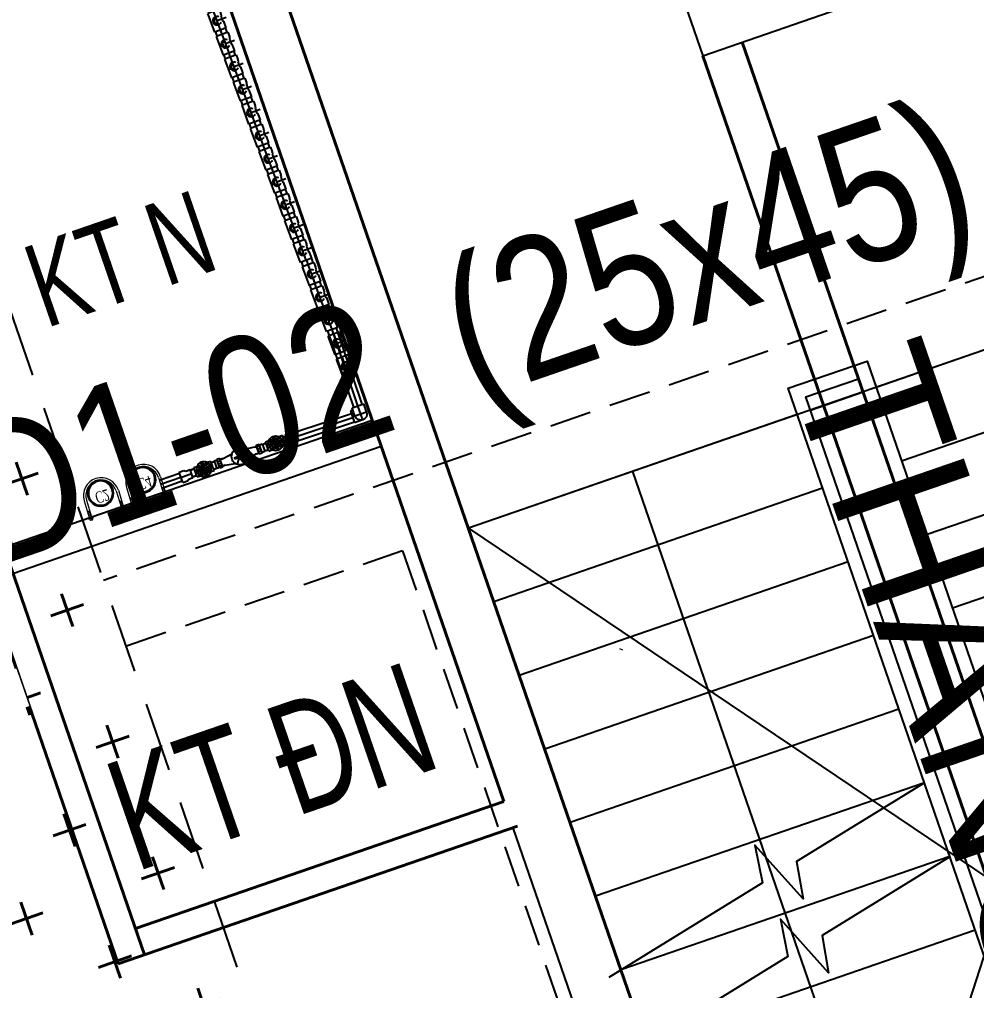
# Model space of a CAD drawing. Header units: millimetres. Extents: x -1534340 to 1713810, y -1348191 to 1114081.
# Drawn here: x 1256774 to 1260213, y -311525 to -308035 of the extents above; entities that cross this region are included whole.
import ezdxf
from ezdxf.enums import TextEntityAlignment as Align

# ---------------------------------------------------------------- set-up
doc = ezdxf.new("R2010")
doc.units = ezdxf.units.MM
doc.header["$LTSCALE"] = 100
doc.set_wipeout_variables(frame=1)
for name, pattern in [('DASHED', [4.5, 3, -1.5]), ('HIDDEN', [0.375, 0.25, -0.125]), ('Xref.Asix of Basement B2$0$HIDDEN', [0.375, 0.25, -0.125])]:
    doc.linetypes.add(name, pattern=pattern)
for name, color, linetype, lineweight in [('0-Hatch', 250, 'Continuous', 40), ('00-N-GHI CHU', 150, 'Continuous', 9), ('1.Tuong', 251, 'Continuous', 35), ('ccu12-Tencaukien', 9, 'Continuous', 15), ('CUA', 37, 'Continuous', 13), ('KT-Net cat', 1, 'Continuous', 40)]:
    doc.layers.add(name, color=color, linetype=linetype, lineweight=lineweight)
for name, color, linetype in [('0-khuat', 3, 'HIDDEN'), ('1-CAPLANH', 30, 'Continuous'), ('ccu11-Khuat', 9, 'DASHED'), ('ccu12-Manh', 8, 'Continuous'), ('ccu12-Text', 31, 'Continuous'), ('ccu12-Thay', 7, 'Continuous'), ('KT-Kich thuoc', 9, 'Continuous'), ('KT-KT', 1, 'Continuous'), ('KT-Text', 7, 'Continuous'), ('NU-1CAP LANH', 4, 'Continuous'), ('ONG', 1, 'Continuous'), ('PAD', 2, 'Continuous'), ('Sao hoa', 3, 'Continuous'), ('THAY', 8, 'Continuous'), ('Xref_ST_MBDV Cot vach 30.7.2022$0$A-FLOR-STRS-ARROW', 8, 'Continuous'), ('Xref_ST_MBDV Cot vach 30.7.2022$0$IDEA - dim', 251, 'Continuous'), ('Xref_ST_MBDV Cot vach 30.7.2022$0$KT-Net cot vach', 6, 'Continuous'), ('Xref_ST_MBDV Cot vach 30.7.2022$0$KT-Net manh', 139, 'Continuous'), ('Xref_ST_MBDV Cot vach 30.7.2022$0$KT-Thay', 7, 'Continuous')]:
    doc.layers.add(name, color=color, linetype=linetype)
doc.layers.add('Xref.Asix of Basement B2$0$KT-Chi gioi XD', color=7, linetype='Xref.Asix of Basement B2$0$HIDDEN', true_color=0x0066cc)
doc.styles.add('Arial', font='arial.ttf', dxfattribs={"width": 0.7})
doc.styles.add('Arial Narrow', font='ARIALN.TTF')
doc.styles.add('AVANT', font='vntimeh.shx')
doc.styles.add('Xref_ST_MBDV Cot vach 30.7.2022$0$Arial', font='arial.ttf', dxfattribs={"width": 0.7})

# ---------------------------------------------------------------- blocks, each defined once
blk = doc.blocks.new('MBKC-T1-PN')
at = {"layer": '0-Hatch', "ltscale": 2}
h = blk.add_hatch(dxfattribs=at)
h.set_pattern_fill('CROSS', color=256, scale=1000, angle=109.0471379540037, style=0)
h.set_pattern_definition([(109.0471379540036, (4055636.089763712, -6944877.891774093), (-317.899085197144, 154.726118127545), [125, -375]), (199.0471379540037, (4055674.771293243, -6944798.417002794), (-154.7261181275451, -317.899085197144), [125, -375])])
h.paths.add_polyline_path([(19557.7795266863, -4250.088351965416), (23343.39233214781, -15214.9929806022), (26179.14355209609, -14235.95517818455), (22393.53074663435, -3271.05054954777)])
at = {"layer": '0-khuat', "ltscale": 10}
blk.add_lwpolyline([(26179.14355209609, -14235.95517818455), (22393.53074663435, -3271.05054954777), (19557.7795266863, -4250.088351965416), (23343.39233214781, -15214.9929806022)], close=True, dxfattribs=at)
at = {"layer": 'ccu11-Khuat', "ltscale": 0.5}
for points in [[(27802.54212090699, -6375.826874395309), (28350.80329097109, -7963.847559591115), (24475.61779189529, -9301.74810182507)], [(25549.71719465591, -9195.397475334059), (24557.20427542692, -9538.060703488474)], [(25549.71719467058, -9195.397475377016), (26763.72422445193, -12711.72943452204)]]:
    blk.add_lwpolyline(points, dxfattribs=at)
at = {"layer": 'ccu11-Khuat', "ltscale": 0.5, "elevation": -0.1248620286703281}
for points in [[(27965.71508797957, -6848.452077718975), (28350.80329097086, -7963.847559591115), (24475.61779189529, -9301.74810182507)], [(25549.71719465568, -9195.397475334059), (24557.20427542692, -9538.060703488474)], [(25549.71719467058, -9195.397475377016), (26763.7242244517, -12711.72943452204)]]:
    blk.add_lwpolyline(points, dxfattribs=at)
at = {"layer": 'ccu12-Manh', "ltscale": 0.5, "elevation": -0.1248620286703281}
for points in [[(27000.03682611533, -12630.1429509903), (28432.38977450714, -8200.160161252948)], [(25786.02979636868, -9113.81099178543), (29646.3968036666, -11716.49212065857)]]:
    blk.add_lwpolyline(points, dxfattribs=at)
at = {"layer": 'ccu12-Manh', "ltscale": 0.5}
for points in [[(27000.0368261151, -12630.1429509903), (28432.38977450738, -8200.160161252948)], [(25786.02979636844, -9113.81099178543), (29646.39680366637, -11716.49212065857)]]:
    blk.add_lwpolyline(points, dxfattribs=at)
at = {"layer": 'ccu12-Thay', "ltscale": 0.5, "elevation": -0.1248620286703281}
for points in [[(28432.38977450714, -8200.160161252948), (25786.02979631932, -9113.810991802486)], [(25786.02979631932, -9113.810991802486), (27000.03682611533, -12630.1429509903)]]:
    blk.add_lwpolyline(points, dxfattribs=at)
at = {"layer": 'ccu12-Thay', "ltscale": 0.5}
for points in [[(28432.38977450738, -8200.160161252948), (25786.02979631908, -9113.810991802486)], [(25786.02979631908, -9113.810991802486), (27000.0368261151, -12630.1429509903)]]:
    blk.add_lwpolyline(points, dxfattribs=at)
blk = doc.blocks.new('*U705')
at = {"layer": 'ccu12-Tencaukien', "color": 8, "ltscale": 10000}
blk.add_line((360.6565736538532, -155.3215232637356), (354.4065714950475, -155.3215232637356), dxfattribs=at)
at = {"layer": 'ccu12-Text', "color": 2, "style": 'Arial Narrow', "width": 0.8}
blk.add_attdef('SH', text='', height=300, dxfattribs=at).set_placement((275.6048113084853, 5.864471777974813), align=Align.BOTTOM_RIGHT)
at = {"layer": 'ccu12-Text', "color": 31, "style": 'Arial Narrow', "width": 0.8}
for tag, p in [('(', (507.5315725744504, -75.41116959831947)), (')', (962.8971199221714, -75.41116959831947)), ('KT', (632.605666770517, -75.41116959831947))]:
    blk.add_attdef(tag, text='', height=250, dxfattribs=at).set_placement(p, align=Align.BOTTOM_LEFT)
blk = doc.blocks.new('cut1')
at = {"layer": '1-CAPLANH'}
for p, q in [((-274672.8932942043, 30021.17143128494, 0.005495195588840256), (-274672.8932942043, 30129.17143128494, 0.005495195588840256)), ((-274784.8932942043, 30089.17143128494, 0.005495195588840256), (-274784.8932942043, 29953.17143128494, 0.005495195588840256)), ((-274784.8932942043, 30089.17143128494, 0.005495195588840256), (-274730.8932942043, 30089.17143128494, 0.005495195588840256)), ((-274560.8932942043, 30021.17143128494, 0.005495195588840256), (-274784.8932942043, 30021.17143128494, 0.005495195588840256)), ((-274705.3427754361, 30089.17143128494, 0.005495195588840256), (-274730.8932942043, 30089.17143128494, 0.005495195588840256)), ((-274705.4575361827, 30079.46295426362, 0.005495195647711874), (-274641.5131625201, 30078.70708863693, 0.005495195645791544)), ((-274672.8932942043, 30089.17143128494, 0.005495195588840256), (-274673.366121184, 30089.17143128494, 0.005495195588840256)), ((-274560.8932942043, 30089.17143128494, 0.005495195588840256), (-274641.3894669319, 30089.17143128494, 0.005495195588840256)), ((-274560.8932942043, 30089.17143128494, 0.005495195588840256), (-274560.8932942043, 29953.17143128494, 0.005495195588840256)), ((-274560.8932942043, 29953.17143128494, 0.005495195588840256), (-274784.8932942043, 29953.17143128494, 0.005495195588840256))]:
    blk.add_line(p, q, dxfattribs=at)
for centre, radius, start, end in [((-274672.8932942043, 30021.17143128494, 0.005495195588840256), 47.88413367901903, 133.3025496623312, 49.44986391938703), ((-274674.1687655644, 30019.62523808233, 0.005495195588840256), 32.01285446691239, 177.2315862947049, 2.768413705305184), ((-274672.8932942043, 30021.17143128494, 0.005495195588840256), 33.25096412725541, 90, 91.52294991710622), ((-274672.8932942043, 30021.17143128494, 0.005495195588840256), 47.88413367901903, 90, 90.85038660451535)]:
    blk.add_arc(centre, radius, start, end, dxfattribs=at)
blk = doc.blocks.new('U')
at = {"layer": '00-N-GHI CHU'}
for p, q in [((-165.9776565545908, 78.82787309074774), (-164.4197965977801, 80.38573304796591)), ((-165.9776565545908, 71.55785995721817), (-165.9776565545908, 78.82787309074774)), ((-165.9776565545908, 78.82787309074774), (-158.1883567688492, 78.82787309074774)), ((-165.9776565545908, 71.55785995721817), (-164.4197965977801, 70.0000000000291)), ((-165.9776565545908, 71.55785995721817), (-158.1883567688492, 71.55785995721817)), ((-164.4197965977801, 70.0000000000291), (-164.4197965977801, 80.38573304796591)), ((-158.1883567688492, 80.38573304796591), (-164.4197965977801, 80.38573304796591)), ((-158.1883567688492, 70.0000000000291), (-164.4197965977801, 70.0000000000291)), ((-156.1112101590115, 80.38573304796591), (-150.3990569826419, 80.38573304796591)), ((-156.1112101590115, 70.0000000000291), (-150.3990569826419, 70.0000000000291)), ((-72.70013133563043, 80.38573304796591), (-150.3990569826419, 80.38573304796591)), ((-150.3990569826419, 78.82787309074774), (-122.3310368233215, 78.82787309074774)), ((-150.3990569826419, 71.55785995721817), (-122.3310368233215, 71.55785995721817)), ((-72.70013133563043, 70.0000000000291), (-150.3990569826419, 70.0000000000291)), ((-165.9776565545908, -71.55785995710175), (-164.4197965977801, -69.99999999994179)), ((-165.9776565545908, -71.55785995710175), (-158.1883567688492, -71.55785995710175)), ((-165.9776565545908, -71.55785995710175), (-165.9776565545908, -78.82787309080595)), ((-165.9776565545908, -78.82787309080595), (-158.1883567688492, -78.82787309080595)), ((-165.9776565545908, -78.82787309080595), (-164.4197965977801, -80.3857330479077)), ((-158.1883567688492, -69.99999999994179), (-164.4197965977801, -69.99999999994179)), ((-164.4197965977801, -69.99999999994179), (-164.4197965977801, -80.3857330479077)), ((-158.1883567688492, -80.3857330479077), (-164.4197965977801, -80.3857330479077)), ((-156.1112101590115, -69.99999999994179), (-150.3990569826419, -69.99999999994179)), ((-156.1112101590115, -80.3857330479077), (-150.3990569826419, -80.3857330479077)), ((-72.70013133563043, -69.99999999994179), (-147.8929978586821, -69.99999999994179)), ((-147.8929978586821, -71.55785995710175), (-122.3310368233215, -71.55785995710175)), ((-147.8929978586821, -78.82787309080595), (-122.3310368233215, -78.82787309080595)), ((-72.70013133563043, -80.3857330479077), (-147.8929978586821, -80.3857330479077)), ((-122.3310368233215, -69.99999999994179), (-122.3310368233215, -80.3857330479077))]:
    blk.add_line(p, q, dxfattribs=at)
for points in [[(-150.3990569826419, 64.80713347601704), (-157.1010166910564, 64.80713347601704), (-158.1883567688492, 66.6904617373948), (-158.1883567688492, 83.69527131062932), (-157.1010166910564, 85.57859957194887), (-150.3990569826419, 85.57859957194887)], [(-150.3990569826419, -64.80713347598794), (-157.1010166910564, -64.80713347598794), (-158.1883567688492, -66.6904617373948), (-158.1883567688492, -83.69527131054201), (-157.1010166910564, -85.57859957189066), (-150.3990569826419, -85.57859957189066)], [(-150.3990569826419, -89.04269591349293), (-150.3990569826419, -61.34303713432746), (-147.8929978586821, -61.34303713432746), (-147.8929978586821, -89.04269591349293)]]:
    blk.add_lwpolyline(points, close=True, dxfattribs=at)
for points in [[(-156.1112101590115, 64.80713347601704, -0.8000000000000707), (-156.1112101590115, 70.0000000000291, -0.4000000000000521), (-156.1112101590115, 80.38573304796591, -0.8000000000000707), (-156.1112101590115, 85.57859957194887)], [(-156.1112101590115, -64.80713347598794, 0.8000000000000707), (-156.1112101590115, -69.99999999994179, 0.4000000000000521), (-156.1112101590115, -80.3857330479077, 0.8000000000000707), (-156.1112101590115, -85.57859957189066)]]:
    blk.add_lwpolyline(points, format="xyb", dxfattribs=at)
for radius in [80.38573304794105, 69.9999999999715]:
    blk.add_arc((-72.70013133563043, 0), radius, 270, 90, dxfattribs=at)
blk = doc.blocks.new('A$C5D741EBD')
at = {"layer": 'NU-1CAP LANH'}
for p, q in [((-80.0716932490468, -51.19410806568339), (-80.07166168093681, 0.003498984122416005)), ((-80.0716932490468, -51.19410806568339), (-80.07166168093681, 0.003498984122416005)), ((-80.0716932490468, -51.19410806568339), (-80.07166168093681, 0.003498984122416005)), ((-80.07166168827098, 4.936708137392998e-05), (66.22732233256102, -4.083150997757912e-05)), ((-80.07166168827098, 4.936708137392998e-05), (66.22732233256102, -4.083150997757912e-05)), ((-80.07166168827098, 4.936708137392998e-05), (66.22732233256102, -4.083150997757912e-05)), ((-80.07166168827098, 4.936708137392998e-05), (66.22732233256102, -4.083150997757912e-05)), ((-80.07166168827098, 4.936708137392998e-05), (66.22732233256102, -4.083150997757912e-05)), ((-80.07166168827098, 4.936708137392998e-05), (66.22732233256102, -4.083150997757912e-05)), ((-70.61731261003297, 4.353850818006322e-05), (-70.61731261003297, 47.99997154253651)), ((56.77297325432301, 47.99997154253651), (-70.61731261003297, 47.99997154253651)), ((-6.922169677854981, 4.26778569817543e-06), (-6.92220124596497, -51.19760278749163)), ((56.77297325432301, -3.500225284369662e-05), (56.77297325432301, 47.99997154253651)), ((66.22729077201802, -51.19419826427475), (66.22732233256102, 0.003408785531064495)), ((66.22729077201802, -51.19419826427475), (66.22732233256102, 0.003408785531064495)), ((66.22729077201802, -51.19419826427475), (66.22732233256102, 0.003408785531064495)), ((-80.0716932490468, -51.19755768819596), (66.22729077201802, -51.19764788678731)), ((-46.95800051093102, -2.041541301878169e-05), (-46.95796894282103, -51.19762747082859)), ((33.11366115522105, -2.041541301878169e-05), (33.11362958711106, -51.19762747082859))]:
    blk.add_line(p, q, dxfattribs=at)
blk = doc.blocks.new('co.')
at = {"layer": 'PAD', "xscale": 0.213068181818182, "yscale": 0.213068181818182, "zscale": 0.213068181818182, "rotation": 90}
blk.add_blockref('A$C5D741EBD', (-11.06946629480808, 1.474894107497676), dxfattribs=at)
blk = doc.blocks.new('noi giam- DN 32x25-PPR')
at = {"ltscale": 10}
blk.add_line((22.5, 0), (-22.5, 9.094947017729282e-13), dxfattribs=at)
at = {"layer": 'Sao hoa'}
for p, q in [((-4.5, 17.00000000000182), (-22.5, 17.00000000000182)), ((-22.5, -16.99999999999909), (-22.5, 17.00000000000182)), ((22.49999999999818, 21.5), (2.499999999996362, 21.5)), ((22.50000000000182, -21.5), (22.49999999999818, 21.5)), ((-4.5, -17), (-22.5, -16.99999999999909)), ((22.5, -21.5), (2.500000000003638, -21.5))]:
    blk.add_line(p, q, dxfattribs=at)
for points in [[(2.499999999996362, 21.5), (-4.5, 17.00000000000182)], [(2.500000000003638, -21.5), (-4.5, -17)]]:
    blk.add_lwpolyline(points, dxfattribs=at)
blk = doc.blocks.new('A$C76E668D4')
for p, q in [((12.52367356606555, 55.92590323452532), (14.27301127451938, 54.17656552612243)), ((12.95600699760689, 86.37958623011582), (12.95600699760689, 67.9655227885305)), ((12.95600699757779, 86.37958623011582), (64.95600699757051, 86.37958623011582)), ((13.50929493492731, 54.94028186570722), (16.71345542968629, 54.94028186572541)), ((20.36948738471256, 65.88902146978944), (20.36948738477804, 59.0748688933927)), ((21.98601062969101, 65.38824029590978), (23.73534833762096, 63.63890258707033)), ((32.26512429496506, 69.64598858616955), (32.26512429496506, 67.17205147379718)), ((38.95600699752686, 76.6943811663914), (38.95600699752686, 1.217432565154013)), ((45.6468897004961, 69.64598858462705), (45.64688969991403, 67.17205147224013)), ((55.92600336542819, 65.38824029634998), (54.17666565703257, 63.63890258794709)), ((57.54252661039936, 65.88902146987311), (57.54252661042847, 59.07486889171923)), ((64.40271905935515, 54.94028186572541), (61.1985585638613, 54.94028186570722)), ((65.38834042684175, 55.92590323275363), (63.63900271803141, 54.17656552480184)), ((64.95600699760689, 86.37958623007944), (64.95600699759962, 67.96552278845047)), ((1.217532696937269, 38.95590686577998), (76.694481298131, 38.95590686577998)), ((7.956006997475924, 45.59395142225185), (7.956006997526856, 32.31786230913713)), ((7.956006997526856, 38.95590686576543), (69.95600699752686, 38.95590686576543)), ((8.265925277148199, 45.64678956834177), (10.73986238952057, 45.64678956831631)), ((8.265925278719806, 32.26502416281437), (10.73986239109217, 32.26502416342191)), ((12.52367356611649, 21.98591049702009), (14.27301127451938, 23.73524820541206)), ((12.95600699760689, -8.467772498552222), (12.95600699760689, 9.946290943029453)), ((13.50929493489093, 22.97153186579817), (16.71345542968629, 22.97153186582727)), ((20.36948738471256, 50.15460441379037), (20.36948738471256, 47.05413179146126)), ((20.36948738471256, 42.83177578282994), (20.36948738471256, 27.75720931781689)), ((20.36948738474166, 18.83694483817089), (20.36948738471256, 12.02279226173414)), ((21.98601062969101, 12.52357343562107), (23.73534833768645, 14.27291114446416)), ((32.26512429496506, 8.265825145364943), (32.26512429496506, 10.73976225775186)), ((45.6468897004961, 8.265825146921998), (45.64688969991403, 10.73976225931256)), ((55.92600336542819, 12.52357343521362), (54.17666565703257, 14.27291114362015)), ((57.54252661039936, 50.15460441371761), (57.54252661039936, 47.05413179149036)), ((57.54252661037026, 42.83177578284813), (57.54252661034116, 27.75720931772594)), ((57.54252661031933, 18.8369448397134), (57.54252661031933, 12.02279226169048)), ((64.40271905935515, 22.97153186580908), (61.19855856383947, 22.97153186582727)), ((65.38834042684175, 21.98591049880997), (63.63900271803141, 23.7352482067763)), ((64.95600699760689, -8.467772498552222), (64.95600699759962, 9.946290943109489)), ((69.64608871792007, 45.6467895682872), (67.1721516055477, 45.6467895682872)), ((69.64608871640667, 32.26502416275616), (67.1721516040343, 32.26502416339645)), ((69.95600699755596, 45.59395142224093), (69.95600699762144, 32.31786230913713)), ((12.95600699760689, -8.467772498552222), (64.95600699760689, -8.467772498552222))]:
    blk.add_line(p, q)
for points in [[(35.39677052292973, 45.61165917592007, 0.2639199399125397), (36.39174119947711, 47.18584583461052), (36.97624253603863, 59.46037390290803, 0.4706688226408801), (35.90102744026808, 60.43931064625212, 0.2484633324108408), (19.46811644058471, 48.50010194604329, 0.4706688226408801), (20.06688087224757, 47.17500353271316), (31.92127162223915, 43.93785956661668, 0.2639199399125397), (33.72587494982872, 44.39768248219843, -0.0687331274129677)], [(44.1861390452832, 44.39768248219843, 0.2639199399125397), (45.99074237288005, 43.93785956661668), (57.84513312287163, 47.17500353271316, 0.4706688226408801), (58.44389755448356, 48.50010194604329, 0.2484633324108408), (42.01098655478563, 60.43931064625212, 0.4706688226408801), (40.93577145908057, 59.46037390290803), (41.52027279564209, 47.18584583461052, 0.2639199399125397), (42.51524347218219, 45.61165917592007, -0.0687331274129677)], [(31.52614583447576, 37.62761239774045, 0.2639199399125397), (30.33646820282593, 39.06033617302819), (18.8433191452641, 43.40926774901163, 0.4706688226408801), (17.58003523928346, 42.68918551590104, 0.2484633324108408), (23.85684870707337, 23.37114004019168, 0.4706688226408801), (25.30212057277095, 23.53112092567244), (32.04403563565575, 33.80498399642238, 0.2639199399125397), (32.16437115176814, 35.66335684576188, -0.0687331274129677)], [(37.92333674175461, 31.47922342736274, 0.2639199399125397), (36.19310485315509, 30.79050875825851), (28.50544676120626, 21.20376821867831, 0.4706688226408801), (28.79990946559701, 19.7797961805918, 0.2484633324108408), (49.1121045294567, 19.7797961805918, 0.4706688226408801), (49.40656723384745, 21.20376821867831), (41.7189091419059, 30.79050875825851, 0.2639199399125397), (39.98867725336459, 31.47922342736274, -0.0687331274129677)], [(45.74764284334378, 35.66335684576188, 0.2639199399125397), (45.86797835946345, 33.80498399642238), (52.60989342228277, 23.53112092567244, 0.4706688226408801), (54.05516528803855, 23.37114004019168, 0.2484633324108408), (60.33197875583573, 42.68918551590104, 0.4706688226408801), (59.06869484978961, 43.40926774901163), (47.57554579229327, 39.06033617302819, 0.2639199399125397), (46.38586816058523, 37.62761239774045, -0.0687331274129677)]]:
    blk.add_lwpolyline(points, format="xyb", close=True)
blk.add_lwpolyline([(37.37517412697343, 41.71161858188498), (35.79434125641274, 38.97353573176588), (37.37517412697343, 36.23545288164678), (40.53683986815304, 36.23545288164678), (42.11767273873556, 38.97353573176588), (40.53683986815304, 41.71161858188498)], close=True)
for centre, radius in [((38.95600699755596, 38.95590686577998), 38.9558444393513), ((38.95600699752686, 38.97353573178407), 3.519823188396146), ((38.95600699752686, 38.97353573178407), 2.815858550716915)]:
    blk.add_circle(centre, radius)
for centre, radius, start, end in [((14.26137514697621, 57.35005400792579), 2.246733675726662, 151.2186196096223, 219.3366764377801), ((38.95600699674105, 38.95590686648211), 33.01921727922601, 126.0358316269544, 143.8547225007081), ((15.17736113612773, 55.46505393346888), 1.574182660340385, 234.9361794114875, 317.099734913392), ((38.95600699691568, 38.95590686598371), 27.39035130028923, 124.3060427161453, 145.6939572682115), ((20.561859855894, 63.65053871534474), 2.246733675726662, 50.66332354903539, 118.7813803791971), ((-12.97123754813219, 62.93246936572541), 33.34396230337225, 352.9541052249149, 5.061922650523097), ((22.44685993005987, 62.73455272575666), 1.574182660340385, 312.9002650751184, 35.0638205743015), ((34.50089153584122, 69.42427468394453), 2.246733675726662, 106.2186196089138, 174.3366764374954), ((33.81569510506233, 67.44367844434964), 1.574182660340385, 189.9361794127895, 272.0997349136499), ((38.95600699779607, 38.95590686621654), 33.01921727922601, 81.0358316285024, 98.85472250139406), ((38.95600699755596, 38.95590686577998), 27.39035130028923, 78.94746766241789, 100.6939572667494), ((43.4111224596345, 69.42427468291135), 2.246733675726662, 5.663323549789901, 73.78138037917203), ((44.09631888993317, 67.44367844316002), 1.574182660340385, 267.9002650745599, 350.0638205735954), ((55.46515406436083, 62.73455272630963), 1.574182660340385, 144.9361794137685, 227.0997349131397), ((38.95600699691568, 38.9559068655617), 27.39035130028923, 34.30604271599784, 55.69395726821149), ((57.35015413886867, 63.65053871545751), 2.246733675726662, 61.21861960977868, 129.3366764379181), ((90.88325154319318, 62.93246936572541), 33.34396230337225, 174.9380773494769, 187.0458947775647), ((38.95600699738134, 38.95590686567812), 33.01921727922601, 36.03583162720371, 53.85472250303015), ((62.73465285666316, 55.46505393231564), 1.574182660340385, 222.9002650749877, 305.0638205741554), ((63.65063884628034, 57.35005400655791), 2.246733675726662, 320.6633235491485, 28.78138037919711), ((38.9560069970903, 38.95590686549258), 33.01921727922601, 171.1452774985784, 188.9641683733161), ((8.487639179402322, 43.41102232748744), 2.246733675726662, 95.66332356234462, 163.7813803913074), ((8.487639180391852, 34.50079140368325), 2.246733675726662, 196.2186196209993, 264.3366764509381), ((140.311475746661, 38.95590686601281), 132.3554687491842, 177.1103932143957, 182.8896067863173), ((10.46823541895719, 44.09621875825906), 1.574182660340385, 357.9002650863501, 80.06382058717969), ((10.46823542012135, 33.8155949733773), 1.574182660340385, 279.9361794262288, 2.099734925255258), ((38.95600699755596, 38.95590686572541), 27.39035130028923, 169.3060427312554, 191.0525323375821), ((14.26137514697621, 20.5617597236087), 2.246733675726662, 140.6633235622199, 208.7813803903778), ((38.95600699674105, 38.95590686505238), 33.01921727922601, 216.145277499292, 233.9641683730456), ((15.17736113618594, 22.44675979806561), 1.574182660340385, 42.90026508660809, 125.0638205885125), ((38.95600699691568, 38.9559068655617), 27.39035130028923, 214.3060427317885, 235.6939572838547), ((20.561859855894, 14.26127501618976), 2.246733675726662, 241.2186196212016, 309.3366764509646), ((-111.9859813644362, 38.95590686576543), 132.3554687491832, 3.554599159448123, 4.540752481493385), ((-111.9859813644362, 38.95590686576543), 132.3554687491832, 355.4592475185066, 1.687483562296111), ((-12.97123754813219, 14.97934436580908), 33.34396230337225, 354.9380773494769, 7.045894775085138), ((22.44685993012536, 15.17726100577784), 1.574182660340385, 324.9361794256985, 47.09973492488158), ((38.95600699755596, 38.95590686577998), 11.36448168146637, 174.3336036515898, 221.6663963484266), ((38.95600699755596, 38.95590686577998), 11.36448168146637, 102.3336036518752, 149.6663963482145), ((33.81569510506233, 10.46813528718485), 1.574182660340385, 87.90026508635013, 170.0638205872105), ((34.50089153584122, 8.487539047589962), 2.246733675726662, 185.6633235625046, 253.7813803910861), ((38.95600699755596, 38.95590686577998), 27.39035130028923, 259.3060427332506, 281.0525323375821), ((38.95600699779607, 38.95590686532887), 33.01921727922601, 261.1452774986059, 278.9641683714976), ((38.95600699755596, 38.95590686577998), 11.36448168146637, 246.33360365231, 293.66639634769), ((38.95600699752686, 38.95590686577998), 11.00934162892055, 246.33360365231, 293.66639634769), ((38.95600699755596, 38.95590686577998), 11.36448168146637, 30.33360365178552, 77.66639634812482), ((44.09631888993317, 10.46813528837447), 1.574182660340385, 9.936179426404602, 92.09973492544013), ((43.4111224596345, 8.487539048641338), 2.246733675726662, 286.218619620828, 354.3366764510981), ((38.95600699755596, 38.95590686577998), 11.36448168146637, 318.3336036515733, 5.666396348410196), ((55.46515406436083, 15.17726100527216), 1.574182660340385, 132.9002650868603, 215.0638205862315), ((38.95600699691568, 38.95590686598371), 27.39035130028923, 304.3060427317885, 325.6939572854364), ((57.35015413886867, 14.261275016117), 2.246733675726662, 230.6633235620819, 298.7813803902213), ((90.88325154319318, 14.97934436580908), 33.34396230337225, 172.9541052224353, 185.0619226505231), ((189.8979953595335, 38.95590686576543), 132.3554687491832, 178.3125164377039, 184.5407524814934), ((189.8979953595335, 38.95590686576543), 132.3554687491832, 175.4592475185066, 176.4454008405519), ((38.95600699738134, 38.95590686587093), 33.01921727922601, 306.1452774969698, 323.9641683727963), ((62.73465285666316, 22.44675979924432), 1.574182660340385, 54.93617942584457, 137.0997349250123), ((63.65063884628034, 20.56175972502388), 2.246733675726662, 331.2186196208029, 39.33667645085148), ((38.95600699755596, 38.95590686572541), 27.39035130028923, 348.9474676624179, 10.69395726674936), ((67.44377857615473, 44.09621875824814), 1.574182660340385, 99.93617941282031, 182.0997349136499), ((67.44377857493237, 33.8155949733773), 1.574182660340385, 177.9002650747448, 260.0638205737712), ((69.42437481571687, 43.41102232744379), 2.246733675726662, 16.21861960869262, 84.3366764376554), ((69.42437481466914, 34.50079140365051), 2.246733675726662, 275.6633235490619, 343.7813803790006), ((-62.39946175159275, 38.95590686601281), 132.3554687491842, 357.1103932136828, 2.889606785604304), ((38.95600699796341, 38.95590686545984), 33.01921727922601, 351.035831626684, 8.854722501421538)]:
    blk.add_arc(centre, radius, start, end)
at = {"extrusion": (0, 0, -1)}
blk.add_ellipse((38.95600699677016, 64.96434946432419), major_axis=(-8.574858513296961, -2.471407e-10), ratio=0.3621113827265303, start_param=0.7137584279602632, end_param=2.427834225611946, dxfattribs=at)
blk.add_ellipse((38.95600699752686, 12.94746426721031), major_axis=(-8.574858513296961, 0), ratio=0.3621113827265303, start_param=0.7137584279602632, end_param=2.427834225611946)
blk = doc.blocks.new('A$C0DB83D5E')
for p, q in [((-22.26066151355826, 0), (31.29716767229638, 0)), ((-1.637090463191271e-11, -32.73933848645538), (-1.182343112304807e-11, 22.26066151354462))]:
    blk.add_line(p, q)
at = {"layer": 'THAY'}
for p, q in [((-22.26066151355826, 0), (-22.26066151355826, -31.29716767231002)), ((-1.364242052659392e-11, 22.26066151366103), (31.29716767229638, 22.26066151366103)), ((31.29716767229638, -22.26066151348641), (31.29716767229638, 22.26066151366103)), ((22.26066151341456, -31.29716767236823), (-22.26066151355826, -31.29716767231002)), ((-1.364242052659392e-11, -22.26066151348641), (31.29716767229638, -22.26066151348641)), ((22.26066151364739, -22.26066151348641), (22.26066151341456, -31.29716767236823))]:
    blk.add_line(p, q, dxfattribs=at)
blk.add_ellipse((-1.364242052659392e-11, 0), major_axis=(-15.74066470992579, -15.74066470992579), ratio=1, start_param=3.926990816987241, end_param=7.068583470577034, dxfattribs=at)
blk = doc.blocks.new('CNTPO')
at = {"layer": '1-CAPLANH'}
h = blk.add_hatch(color=256, dxfattribs=at)
h.set_gradient(color1=(0, 0, 255), one_color=1, tint=1, name='CYLINDER')
h.paths.add_polyline_path([(11410176.67267303, 1048585.433698273), (11410168.35069701, 1048584.58977333), (11410169.25551423, 1048584.020528008), (11410154.71965628, 1048578.790180785), (11410152.77139102, 1048579.082243283), (11410140.47050934, 1048574.656093651), (11410144.88222182, 1048573.994738243)])
h.paths.add_polyline_path([(11410154.20421781, 1048575.100219561), (11410155.51972954, 1048576.566666601), (11410170.05558749, 1048581.797013824), (11410169.72090783, 1048580.781768058), (11410176.67267303, 1048585.433698273), (11410144.88222182, 1048573.994738243), (11410141.90333613, 1048570.67406993)])
for p, q in [((11410079.247162389, 1050090.9609950986, -8.34635898134543e-05), (11410073.41128311, 1050106.6705388986, -8.34635898134543e-05)), ((11410115.24361529, 1050104.3331818534, -8.34635898134543e-05), (11410109.40773601, 1050120.0427256534, -8.34635898134543e-05)), ((11410145.913398031, 1050021.7735070353, -8.346361777638237e-05), (11410140.07751875, 1050037.4830508374, -8.346361777638237e-05)), ((11410109.91694513, 1050008.4013202805, -8.346361777638237e-05), (11410104.081065848, 1050024.1108640826, -8.346361777638237e-05)), ((11410140.718542939, 1049925.4868138446, -8.346361777638237e-05), (11410134.88266366, 1049941.1963576456, -8.346361777638237e-05)), ((11410176.71499584, 1049938.8590005995, -8.346361777638237e-05), (11410170.879116561, 1049954.5685444004, -8.346361777638237e-05)), ((11410207.51659365, 1049855.9444941634, -8.346361777638237e-05), (11410201.68071437, 1049871.6540379645, -8.346361777638237e-05)), ((11410171.520140748, 1049842.5723074086, -8.346361777638237e-05), (11410165.68426147, 1049858.2818512097, -8.346361777638237e-05)), ((11410238.31819145, 1049773.0299877275, -8.346361777638237e-05), (11410232.48231218, 1049788.7395315284, -8.346361777638237e-05)), ((11410202.321738549, 1049759.6578009727, -8.346361777638237e-05), (11410196.485859279, 1049775.3673447736, -8.346361777638237e-05)), ((11410233.12333636, 1049676.7432945366, -8.346361777638237e-05), (11410227.28745709, 1049692.4528383366, -8.346361777638237e-05)), ((11410269.119789261, 1049690.1154812914, -8.346361777638237e-05), (11410263.283909991, 1049705.8250250914, -8.346361777638237e-05)), ((11410299.92138707, 1049607.2009748544, -8.346361777638237e-05), (11410294.085507791, 1049622.9105186553, -8.346361777638237e-05)), ((11410263.92493417, 1049593.8287880996, -8.346361777638237e-05), (11410258.08905489, 1049609.5383319005, -8.346361777638237e-05)), ((11410294.757258508, 1049510.8315692255, -8.346361777638237e-05), (11410288.921379229, 1049526.5411130267, -8.346361777638237e-05)), ((11410330.75371141, 1049524.2037559804, -8.346361777638237e-05), (11410324.91783213, 1049539.9132997815, -8.346361777638237e-05)), ((11410325.558856308, 1049427.9170627897, -8.346361777638237e-05), (11410319.722977038, 1049443.6266065906, -8.346361777638237e-05)), ((11410361.55530921, 1049441.2892495445, -8.346361777638237e-05), (11410355.71942994, 1049456.9987933454, -8.346361777638237e-05)), ((11410392.326180492, 1049358.4574555454, -8.346361777638237e-05), (11410386.49030121, 1049374.1669993463, -8.346361777638237e-05)), ((11410356.32972759, 1049345.0852687906, -8.346361777638237e-05), (11410350.493848309, 1049360.7948125915, -8.346361777638237e-05)), ((11410389.23640183, 1049262.3969653377, -8.346366010840692e-05), (11410383.40052256, 1049278.1065091386, -8.346366010840692e-05)), ((11410425.232854731, 1049275.7691520925, -8.346366010840692e-05), (11410419.396975461, 1049291.4786958934, -8.346366010840692e-05)), ((11410455.020436171, 1049192.5852487895, -8.34636589008859e-05), (11410449.18455689, 1049208.2947925904, -8.34636589008859e-05)), ((11410419.02398327, 1049179.2130620347, -8.34636589008859e-05), (11410413.188103989, 1049194.9226058356, -8.34636589008859e-05)), ((11410485.817730721, 1049109.6823262414, -8.34636589008859e-05), (11410479.98185144, 1049125.3918700423, -8.34636589008859e-05)), ((11410449.82127782, 1049096.3101394866, -8.34636589008859e-05), (11410443.985398538, 1049112.0196832875, -8.34636589008859e-05)), ((11410570.523184873, 1048756.9256804725, -8.346365890088604e-05), (11410477.629581414, 1049030.6611663625, -8.346365890088604e-05)), ((11410600.825861126, 1048767.2090559816, -8.346365890088604e-05), (11410507.932257667, 1049040.9445418715, -8.346365890088604e-05)), ((11410362.37976536, 1048667.7867812887, -8.346365890088604e-05), (11410562.54420603, 1048734.4676652947, -8.346365890088604e-05)), ((11410372.493512059, 1048637.4270690414, -8.346365890088604e-05), (11410572.65795273, 1048704.1079530474, -8.346365890088604e-05)), ((11410316.47987577, 1048649.970917337, -8.346407137684221e-05), (11410324.2731973, 1048652.775139676, -8.346407137684221e-05)), ((11410316.47987577, 1048649.970917337, -8.346407137684221e-05), (11410324.2731973, 1048652.775139676, -8.346407137684221e-05)), ((11410167.0082499, 1048609.32360094, -8.346407137684221e-05), (11410151.62383981, 1048551.625876002, -8.346407137684221e-05)), ((11410212.3781669, 1048612.512647896, -8.346407137684221e-05), (11410177.85709175, 1048604.909222507, -8.346407137684221e-05)), ((11410212.3781669, 1048612.512647896, -8.346407137684221e-05), (11410221.22999947, 1048615.697747671, -8.346407137684221e-05)), ((11410212.3781669, 1048612.512647896, -8.346407137684221e-05), (11410221.22999947, 1048615.697747671, -8.346407137684221e-05)), ((11410244.25194028, 1048623.981589226, -8.346407137684221e-05), (11410258.4635783, 1048629.09527441, -8.346407137684221e-05)), ((11410244.35262868, 1048624.017819305, -8.346407137684221e-05), (11410258.4635783, 1048629.09527441, -8.346407137684221e-05)), ((11410252.80961341, 1048600.198632614, -8.346407137684221e-05), (11410267.02125143, 1048605.312317797, -8.346407137684221e-05)), ((11410252.80961341, 1048600.198632614, -8.346407137684221e-05), (11410267.02125143, 1048605.312317797, -8.346407137684221e-05)), ((11410325.0375489, 1048626.187960725, -8.346407137684221e-05), (11410332.83087043, 1048628.992183063, -8.346407137684221e-05)), ((11410325.0375489, 1048626.187960725, -8.346407137684221e-05), (11410332.83087043, 1048628.992183063, -8.346407137684221e-05)), ((11410101.29319667, 1048572.541635021, -8.346407137684221e-05), (11410090.70895328, 1048568.733172654, -8.346407137684221e-05)), ((11410090.86880792, 1048568.790692154, -8.346407137684221e-05), (11410101.29319667, 1048572.54163502, -8.346407137684221e-05)), ((11410101.29319667, 1048572.541635021, -8.346407137684221e-05), (11410132.7444175, 1048588.676609943, -8.346407137684221e-05)), ((11410140.47050934, 1048574.656093651, -8.346407137684221e-05), (11410152.77139102, 1048579.082243283, -8.346407137684221e-05)), ((11410140.47050934, 1048574.656093651, -8.346407137684221e-05), (11410144.88222182, 1048573.994738243, -8.346407137684221e-05)), ((11410141.90333613, 1048570.67406993, -8.346407137684221e-05), (11410154.20421781, 1048575.100219561, -8.346407137684221e-05)), ((11410141.90333613, 1048570.67406993, -8.346407137684221e-05), (11410144.88222182, 1048573.994738243, -8.346407137684221e-05)), ((11410150.87753484, 1048577.76766817, -8.346407137684221e-05), (11410153.31286642, 1048577.402590048, -8.346407137684221e-05)), ((11410152.66856833, 1048572.790138519, -8.346407137684221e-05), (11410154.31295799, 1048574.623197319, -8.346407137684221e-05)), ((11410171.48268886, 1048583.940524076, -8.346407137684221e-05), (11410153.31286642, 1048577.402590048, -8.346407137684221e-05)), ((11410172.48278044, 1048581.161131346, -8.346407137684221e-05), (11410154.31295799, 1048574.623197319, -8.346407137684221e-05)), ((11410180.75413736, 1048585.706986909, -8.346407137684221e-05), (11410170.35166734, 1048584.652080728, -8.346407137684221e-05)), ((11410170.35166734, 1048584.652080728, -8.346407137684221e-05), (11410171.48268886, 1048583.940524076, -8.346407137684221e-05)), ((11410180.75413736, 1048585.706986909, -8.346407137684221e-05), (11410172.06443086, 1048579.892074139, -8.346407137684221e-05)), ((11410172.06443086, 1048579.892074139, -8.346407137684221e-05), (11410172.48278044, 1048581.161131346, -8.346407137684221e-05)), ((11410220.93584003, 1048588.729691283, -8.346407137684221e-05), (11410189.994443, 1048571.177845557, -8.346407137684221e-05)), ((11410220.93584003, 1048588.729691283, -8.346407137684221e-05), (11410229.7876726, 1048591.914791059, -8.346407137684221e-05)), ((11410220.93584003, 1048588.729691284, -8.346407137684221e-05), (11410229.7876726, 1048591.914791059, -8.346407137684221e-05)), ((11409997.1403082, 1048535.225600733, -8.346407137684221e-05), (11409983.22093877, 1048530.217080734, -8.346407137684221e-05)), ((11409983.27211836, 1048530.07484558, -8.346407137684221e-05), (11409997.19148779, 1048535.083365579, -8.346407137684221e-05)), ((11409983.35513918, 1048529.844119237, -8.346407137684221e-05), (11409997.27450862, 1048534.852639236, -8.346407137684221e-05)), ((11409983.35513918, 1048529.844119238, -8.346407137684221e-05), (11409997.27450862, 1048534.852639236, -8.346407137684221e-05)), ((11410055.8426987, 1048556.187465453, -8.346407137684221e-05), (11410069.70767337, 1048561.176412924, -8.346407137684221e-05)), ((11410069.95364832, 1048561.264920558, -8.346407137684221e-05), (11410058.31985749, 1048557.078806071, -8.346407137684221e-05)), ((11410078.61200985, 1048537.518194024, -8.346407137684221e-05), (11410066.87753062, 1048533.295849458, -8.346407137684221e-05)), ((11410066.87753062, 1048533.295849458, -8.346407137684221e-05), (11410078.26534651, 1048537.393456312, -8.346407137684221e-05)), ((11410109.04824466, 1048548.469874806, -8.346407137684221e-05), (11410099.16593802, 1048544.913985963, -8.346407137684221e-05)), ((11410099.42648106, 1048545.007735541, -8.346407137684221e-05), (11410107.33230209, 1048547.852437877, -8.346407137684221e-05)), ((11410109.04824466, 1048548.469874806, -8.346407137684221e-05), (11410144.88176875, 1048554.945232993, -8.346407137684221e-05)), ((11409944.377119418, 1048518.7361667247, -8.346407137684221e-05), (11409874.417288508, 1048494.0050639787, -8.346407137684221e-05)), ((11410005.69798134, 1048511.44264412, -8.346407137684221e-05), (11409991.7786119, 1048506.434124121, -8.346407137684221e-05)), ((11409991.82979149, 1048506.291888968, -8.346407137684221e-05), (11410005.74916092, 1048511.300408966, -8.346407137684221e-05)), ((11409991.91281231, 1048506.061162625, -8.346407137684221e-05), (11410005.83218175, 1048511.069682624, -8.346407137684221e-05)), ((11409991.91281231, 1048506.061162625, -8.346407137684221e-05), (11410005.83218175, 1048511.069682624, -8.346407137684221e-05)), ((11409954.37588578, 1048490.4514593512, -8.346407137684221e-05), (11409884.416054871, 1048465.7203566052, -8.346407137684221e-05))]:
    blk.add_line(p, q, dxfattribs=at)
at = {"layer": '1-CAPLANH', "color": 250}
for p, q in [((11410097.24538884, 1050097.647088476, -8.34635898134543e-05), (11410091.40950956, 1050113.356632276, -8.34635898134543e-05)), ((11410127.91517158, 1050015.087413658, -8.346361777638237e-05), (11410122.0792923, 1050030.79695746, -8.346361777638237e-05)), ((11410158.71676939, 1049932.172907222, -8.346361777638237e-05), (11410152.88089011, 1049947.882451023, -8.346361777638237e-05)), ((11410189.5183672, 1049849.258400786, -8.346361777638237e-05), (11410183.68248792, 1049864.967944587, -8.346361777638237e-05)), ((11410220.319965, 1049766.34389435, -8.346361777638237e-05), (11410214.48408573, 1049782.053438151, -8.346361777638237e-05)), ((11410251.12156281, 1049683.429387914, -8.346361777638237e-05), (11410245.28568354, 1049699.138931714, -8.346361777638237e-05)), ((11410281.92316062, 1049600.514881477, -8.346361777638237e-05), (11410276.08728134, 1049616.224425278, -8.346361777638237e-05)), ((11410312.75548496, 1049517.517662603, -8.346361777638237e-05), (11410306.91960568, 1049533.227206404, -8.346361777638237e-05)), ((11410343.55708276, 1049434.603156167, -8.346361777638237e-05), (11410337.72120349, 1049450.312699968, -8.346361777638237e-05)), ((11410374.32795404, 1049351.771362168, -8.346361777638237e-05), (11410368.49207476, 1049367.480905969, -8.346361777638237e-05)), ((11410407.23462828, 1049269.083058715, -8.346366010840692e-05), (11410401.39874901, 1049284.792602516, -8.346366010840692e-05)), ((11410437.02220972, 1049185.899155412, -8.34636589008859e-05), (11410431.18633044, 1049201.608699213, -8.34636589008859e-05)), ((11410467.81950427, 1049102.996232864, -8.34636589008859e-05), (11410461.98362499, 1049118.705776665, -8.34636589008859e-05)), ((11410585.674523, 1048762.067368227, -8.346365890088604e-05), (11410492.78091954, 1049035.802854117, -8.346365890088604e-05)), ((11410367.43663871, 1048652.606925165, -8.346365890088604e-05), (11410567.60107938, 1048719.287809171, -8.346365890088604e-05)), ((11409949.3765026, 1048504.593813038, -8.346407137684221e-05), (11409879.41667169, 1048479.862710292, -8.346407137684221e-05))]:
    blk.add_line(p, q, dxfattribs=at)
at = {"layer": '1-CAPLANH'}
blk.add_circle((11410161.36943025, 1048579.92722775, -8.346407137684221e-05), 29.9323076923077, dxfattribs=at)
at = {"layer": 'ONG', "extrusion": (-2.823672949513781e-16, 1.639239890441502e-17, -1)}
for centre, radius in [((-11409812.50541827, 1048496.092613692, 0.0001223911820393116), 46.475), ((-11409812.50541827, 1048496.092613692, 0.0001223911820393116), 43.78636363636365), ((-11409660.68346458, 1048447.85017205, 0.0001223911820813903), 46.475), ((-11409660.68346458, 1048447.85017205, 0.0001223911820813903), 43.78636363636365)]:
    blk.add_circle(centre, radius, dxfattribs=at)
at = {"layer": 'Xref_ST_MBDV Cot vach 30.7.2022$0$KT-Net cot vach'}
for p, q in [((11409313.28120085, 1048253.707994893, -4.458511472640263e-05), (11410636.63177012, 1048710.592302636, -4.458511472640261e-05)), ((11409345.91579426, 1048159.182954227, -4.458511472640263e-05), (11410669.26636354, 1048616.067261971, -4.458511472640261e-05))]:
    blk.add_line(p, q, dxfattribs=at)
at = {"xscale": -1, "rotation": 289.11169366542}
blk.add_blockref('A$C0DB83D5E', (11410595.72503968, 1048732.318744153, -8.346365890088604e-05), dxfattribs=at)
at = {"layer": '1-CAPLANH'}
for name, p, xscale, yscale, zscale, rotation in [('cut1', (11431681.9407224, 964406.9037182407, -0.001841926150279408), 0.32, 0.32, 0.32, 290.379338487122), ('cut1', (11431712.61050514, 964324.3440434235, -0.001841926178242336), 0.32, 0.32, 0.32, 290.379338487122), ('cut1', (11431743.07539691, 964242.335912527, -0.001841926206205264), 0.32, 0.32, 0.32, 290.379338487122), ('cut1', (11431773.87699472, 964159.4214060905, -0.001841926206205264), 0.32, 0.32, 0.32, 290.379338487122), ('cut1', (11431804.67859253, 964076.5068996545, -0.001841926206205264), 0.32, 0.32, 0.32, 290.379338487122), ('cut1', (11431835.48019034, 963993.5923932183, -0.001841926206205264), 0.32, 0.32, 0.32, 290.379338487122), ('cut1', (11431866.28178815, 963910.677886782, -0.001841926206205264), 0.32, 0.32, 0.32, 290.379338487122), ('cut1', (11431897.08338595, 963827.7633803453, -0.001841926206205264), 0.32, 0.32, 0.32, 290.379338487122), ('cut1', (11431927.91571029, 963744.7661614713, -0.001841926206205264), 0.32, 0.32, 0.32, 290.379338487122), ('cut1', (11431958.7173081, 963661.8516550348, -0.001841926206205264), 0.32, 0.32, 0.32, 290.379338487122), ('cut1', (11431989.48817938, 963579.0198610363, -0.001841926206205264), 0.32, 0.32, 0.32, 290.379338487122), ('cut1', (11432022.39485362, 963496.3315575833, -0.001841926248537288), 0.32, 0.32, 0.32, 290.379338487122), ('cut1', (11432052.18243505, 963413.1476542806, -0.001841926247329768), 0.32, 0.32, 0.32, 290.379338487122), ('cut1', (11432082.9797296, 963330.2447317325, -0.001841926247329768), 0.32, 0.32, 0.32, 290.379338487122), ('cut1', (11432113.77702416, 963247.3418091844, -0.001841926247329768), 0.32, 0.32, 0.32, 290.379338487122), ('cut1', (11432144.57431871, 963164.4388866362, -0.001841926247329768), 0.32, 0.32, 0.32, 290.379338487122), ('noi giam- DN 32x25-PPR', (11410347.5692427, 1048647.873026314, -8.346365890088604e-05), 0.9004651162876698, 0.9004651162876698, 0.9004651162876698, 19.78993712626498), ('A$C76E668D4', (11410324.38030901, 1048610.883911837, -8.346407137684221e-05), 0.6849447272717964, 0.6849447272717964, 0.6849447272717964, 109.7899371262648), ('co.', (11410225.39460076, 1048604.123744986, -8.346407137684221e-05), -1.056, 1.056, 1.056, 19.78993712626505), ('A$C76E668D4', (11410016.00674533, 1048499.923773315, -8.346407137684221e-05), -0.684944727271796, 0.684944727271796, 0.6849447272717961, 289.7899371262649), ('co.', (11410095.03340922, 1048557.216689468, -8.346407137684221e-05), 1.056, 1.056, 1.056, 19.78993712626498), ('noi giam- DN 32x25-PPR', (11409968.44038965, 1048511.453452765, -8.346407137684221e-05), -0.9004651162876695, 0.9004651162876695, 0.9004651162876695, 19.78993712626498)]:
    blk.add_blockref(name, p, dxfattribs=dict(at, xscale=xscale, yscale=yscale, zscale=zscale, rotation=rotation))
at = {"layer": '1.Tuong', "xscale": 0.7994593806497653, "yscale": 0.7994593806497653, "zscale": 0.7994593806497653, "rotation": 107.2222642129305}
for p in [(11409797.92810416, 1048542.840930796, -0.0001223943866120611), (11409646.10615048, 1048494.598489154, -0.0001223943866120611)]:
    blk.add_blockref('U', p, dxfattribs=at)
at = {"layer": 'Defpoints', "style": 'AVANT', "text_generation_flag": 2, "width": 0.7}
for s, p in [('c4', (11409836.819279, 1048511.447553532, -0.0001300343213170707)), ('c2', (11409684.99732531, 1048463.20511189, -0.0001300343213170707))]:
    blk.add_text(s, height=40.49999999999999, rotation=197.2222642437542, dxfattribs=at).set_placement(p, align=Align.RIGHT)
at = {"layer": 'KT-Text', "extrusion": (-7.739907763181748e-08, -2.607391052886701e-08, 0.9999999999999968), "style": 'Arial', "width": 0.6999999999903574}
blk.add_text('KT N', height=300.0000000000006, rotation=19.04713795392739, dxfattribs=at).set_placement((11409779.75990425, 1049148.67449121, -0.9106189658026939), align=Align.CENTER)
blk = doc.blocks.new('*U2925')
blk.add_line((-12.47905239939548, 121.4259990743875), (-535.8468470381389, 726.4765354223582))
for points in [[(37.81565852174845, 32.7104871649217), (-616.3940847766817, 789.0236575998867), (-586.1415579592826, 815.1920473318237), (68.06818533914732, 58.87887689685917)], [(-27.60531580809501, 108.3418042084188), (2.64721100930392, 134.5101939403562), (-520.7205836294391, 739.5607302883268), (-550.9731104468377, 713.3923405563894)], [(897.3654617968955, 643.9994005979678), (851.9866715707967, 604.7468160000611), (812.7340869843008, 650.1256062129687), (820.2972186886507, 656.6677036459533), (794.1288289567135, 686.9202304633519), (831.9444874784615, 719.6307176282738)], [(65.4209743184334, -75.63131703030601), (110.7997645445315, -36.3787324324), (71.54717995803556, 9.000057780507342), (63.98404825368581, 2.457960347523005), (37.81565852174845, 32.7104871649217), (0, 0)]]:
    blk.add_lwpolyline(points, close=True)
at = {"linetype": 'HIDDEN'}
blk.add_arc((37.81565852174845, 32.7104871649217), 999.9999999999925, 40.85975563594592, 130.8597556359458, dxfattribs=at)
blk = doc.blocks.new('A$C48AF703B')
blk.add_wipeout([(0.07926848106274065, -100.00049556629483), (-0.0008542077230231371, 318.0698097582049), (1099.9991457922206, 318.06980975821676), (1100.0792684811875, -100.00049556650777)]).dxf.layer = 'KT-Kich thuoc'
at = {"layer": 'KT-Net cat'}
for p, q in [((-0.0008542072027921677, 242.4994723182172), (-0.0008542072027921677, 42.49947231821716)), ((1099.99914579466, 242.4994723182172), (1099.999145792797, 42.49947231821716))]:
    blk.add_line(p, q, dxfattribs=at)
at = {"layer": 'CUA', "rotation": 319.1402443640536}
blk.add_blockref('*U2925', (-0.0008542072027921677, 242.4994723182172), dxfattribs=at)
blk = doc.blocks.new('312')
at = {"layer": 'KT-Net cat'}
for p, q in [((1483973.193237568, -310655.2842641834, -2.619564644241318e-05), (1482504.686871704, -306401.4550299983)), ((1484067.719102271, -310622.652057667, -2.619564644241318e-05), (1482631.845942311, -306463.3515831152, -5.953505838700301e-07)), ((1486822.052309299, -313698.0075006355, 1.645022258972546e-08), (1484437.882982839, -306792.1265567482, 1.645022258972546e-08)), ((1485358.379244283, -310071.2593143889, 1.645022271179464e-08), (1484248.832283816, -306857.3939544094, 1.645022268403906e-08)), ((1488239.728327824, -313207.9106805183, -0.0003901004683817643), (1486214.731602027, -307342.3988141987, 3.14829080552058e-09)), ((1488097.835976266, -313256.8625777843, -0.0003901004683817643), (1486072.839250468, -307391.350711465, 3.148290805521235e-09)), ((1484035.094998438, -310528.1207241025, -2.619564644232297e-05), (1485358.379244283, -310071.2593143884, -2.652017916057736e-05)), ((1483973.193237568, -310655.2842641838, -2.619564644242012e-05), (1485407.397457775, -310160.1279408775, -2.619564644241665e-05))]:
    blk.add_line(p, q, dxfattribs=at)
at = {"layer": 'Xref.Asix of Basement B2$0$KT-Chi gioi XD', "lineweight": 13, "ltscale": 100, "elevation": 5.81698447265444e-10, "flags": 128}
blk.add_lwpolyline([(1536926.640264262, -198350.2424992273), (1532230.491302837, -180477.3544005106), (1529880.439225305, -179665.453135843), (1520946.555464734, -186436.7923930833), (1497442.727665294, -204368.8174399087), (1473775.210144748, -221476.816780443, 0.6848770391189095), (1504207.768946995, -335272.7658475587), (1524578.328159441, -337428.6246088693), (1563007.448297967, -336214.0549381921), (1565857.79611658, -332567.4481481264)], format="xyb", close=True, dxfattribs=at)
at = {"layer": 'Xref_ST_MBDV Cot vach 30.7.2022$0$A-FLOR-STRS-ARROW'}
for points, elevation in [([(1486869.379058725, -310004.4968743578), (1486410.121326296, -310287.8454620363), (1486433.217506266, -310421.4612811112), (1486260.266030344, -310228.8349870942), (1486287.259311086, -310363.6477316973), (1485735.549645154, -310704.0252067125)], 4.036020912315945e-08), ([(1486961.051033805, -310270.0217750251), (1486501.79330138, -310553.3703627036), (1486524.889481346, -310686.9861817785), (1486351.938005424, -310494.3598877614), (1486378.931286166, -310629.1726323647), (1485827.221617187, -310969.5501092605)], 6.879580712616757e-09)]:
    blk.add_lwpolyline(points, dxfattribs=dict(at, elevation=elevation))
at = {"layer": 'Xref_ST_MBDV Cot vach 30.7.2022$0$IDEA - dim', "color": 1}
for p, q in [((1485713.963492798, -306351.5752641932, 1.645658905263787e-08), (1486072.94402033, -307391.350711465, 1.645658905263787e-08)), ((1486072.94402033, -307391.350711465, 1.645658905263787e-08), (1487637.677250235, -306849.9937581775, 1.645022258972546e-08)), ((1485391.036131191, -310165.7878834157, 1.645658905263787e-08), (1486632.883803567, -313762.7593620293, 1.645658905263787e-08))]:
    blk.add_line(p, q, dxfattribs=at)
at = {"layer": 'Xref_ST_MBDV Cot vach 30.7.2022$0$KT-Net manh', "elevation": 1.107063375080235e-07}
blk.add_lwpolyline([(1486918.200453317, -312061.1757321719), (1485821.67756573, -308885.1345496685)], dxfattribs=at)
at = {"layer": 'Xref_ST_MBDV Cot vach 30.7.2022$0$KT-Thay', "extrusion": (-1.212119764358097e-08, -4.224228194880014e-09, 1)}
for p, q in [((1487877.597202491, -308175.3321477742, 1.10326211618274e-07), (1486696.034189933, -308583.264566824, 1.338287269460543e-07)), ((1487968.974064032, -308440.0022616429, 9.989625304047767e-08), (1486787.411051473, -308847.9346806929, 1.23398768368258e-07)), ((1486412.459071173, -308681.1683460932, 1.232547366233938e-07), (1485230.896063777, -309089.1007633574, 1.103262278320838e-07)), ((1488060.350925571, -308704.672375512, 8.946629446268137e-08), (1486878.787909875, -309112.6047956384, 1.12968813249934e-07)), ((1486503.835929389, -308945.8384611133, 1.128247790027312e-07), (1485322.272925212, -309353.7708772656, 9.989626121037472e-08)), ((1488151.727787192, -308969.3424893492, 7.903634063694319e-08), (1486970.164768277, -309377.2749105883, 1.025388511413249e-07)), ((1486595.212787824, -309210.5085760599, 1.023948279588389e-07), (1485413.649786862, -309618.4409910927, 8.946630853801081e-08)), ((1486686.589646301, -309475.1786909829, 9.196487020525312e-08), (1485505.026648423, -309883.1111049528, 7.903635030867709e-08)), ((1486777.966504599, -309739.848805971, 8.153491135272e-08), (1485596.403509854, -310147.7812188604, 6.86063954666078e-08)), ((1486869.343363027, -310004.518920913, 7.110494509248394e-08), (1485687.780371482, -310412.4513326979, 5.817643626257631e-08)), ((1486960.720221507, -310269.1890358342, 6.067499475939464e-08), (1485779.157233043, -310677.1214465585, 4.774647800960698e-08)), ((1487052.097079909, -310533.8591507908, 5.02450327798056e-08), (1485870.534094556, -310941.7915604365, 3.73165056077993e-08))]:
    blk.add_line(p, q, dxfattribs=at)
at = {"layer": 'Xref_ST_MBDV Cot vach 30.7.2022$0$KT-Thay'}
blk.add_line((1486459.721591535, -308664.8510500226, 6.793649924315325e-09), (1486648.77167363, -308599.5818655869, 6.793649924315325e-09), dxfattribs=at)
for points, elevation in [([(1487335.967334928, -310436.8102178028), (1487808.873786873, -311806.5684675166), (1487525.298663533, -311904.472243724), (1486379.824842467, -308586.6443587966), (1486663.399965851, -308488.7405825836), (1487335.672200626, -310435.955370833)], 4.312913089394973e-09), ([(1487292.359754587, -310463.7139300356), (1487745.29397017, -311775.6232430269), (1487556.243887881, -311840.8924271864), (1486443.404659236, -308617.5895832657), (1486632.454741439, -308552.3203991415), (1487200.687782554, -310198.1890274876)], 6.793649924315325e-09)]:
    blk.add_lwpolyline(points, dxfattribs=dict(at, elevation=elevation))
at = {"layer": 'KT-KT'}
blk.add_blockref('CNTPO', (-9925751.43216308, -1357411.24195588, -1.48079385336104e-08), dxfattribs=at)
at = {"layer": 'KT-Text', "extrusion": (-7.739907763181748e-08, -2.607391052886701e-08, 0.9999999999999968), "style": 'Xref_ST_MBDV Cot vach 30.7.2022$0$Arial', "width": 0.7}
blk.add_text('KT ĐN', height=400, rotation=19.04713795363252, dxfattribs=at).set_placement((1484589.136313507, -310134.3665416588, -0.1068384370929119), align=Align.CENTER)
at = {"layer": 'KT-Kich thuoc', "rotation": 19.04713795431976}
blk.add_blockref('A$C48AF703B', (1482580.756984499, -309993.0291342626, -5.689626327031118e-06), dxfattribs=at)

msp = doc.modelspace()

# ---------------------------------------------------------------- block references
msp.add_blockref('MBKC-T1-PN', (1232600.871086698, -300749.4537652719))
at = {"layer": 'ccu12-Tencaukien', "extrusion": (4.376655619254604e-07, -9.80437330037572e-07, 0.9999999999994236)}
ref = msp.add_blockref('*U705', (1258427.066958762, -309807.5823869281, -0.08206931429375863), dxfattribs=dict(at, xscale=1.815893337873054, yscale=1.815893337873054, zscale=1.815893337873054, rotation=339.469833737933))
ref.add_attrib('KT', '(25x45)', dxfattribs={"color": 31, "extrusion": (4.376655619254604e-07, -9.80437330037572e-07, 0.9999999999994236), "height": 499.9999999999999, "rotation": 19.02100700350106, "style": 'Arial Narrow'}).set_placement((1258453.246718698, -309550.6224279684, 0.8543035536992988), align=Align.BOTTOM_LEFT)
ref.add_attrib('SH', 'D1-02', dxfattribs={"color": 2, "extrusion": (4.376655619254604e-07, -9.80437330037572e-07, 0.9999999999994236), "height": 499.9999999999999, "rotation": 19.02100700350106, "style": 'Arial Narrow'}).set_placement((1258198.209972978, -309642.0215880892, 0.8545146358701132), align=Align.BOTTOM_RIGHT)

# ---------------------------------------------------------------- texts
at = {"layer": 'ccu12-Tencaukien', "color": 31, "style": 'Arial'}
msp.add_text('THANG BỘ', height=499.9999999999998, rotation=289.0471379504801, dxfattribs=at).set_placement((1259536.479067254, -309318.7478700468))

# ---------------------------------------------------------------- next in the draw order: block references
at = {"layer": 'ccu12-Manh'}
msp.add_blockref('312', (-226843.9959313669, -774.1646671993076), dxfattribs=at)

doc.saveas('drawing.dxf')
